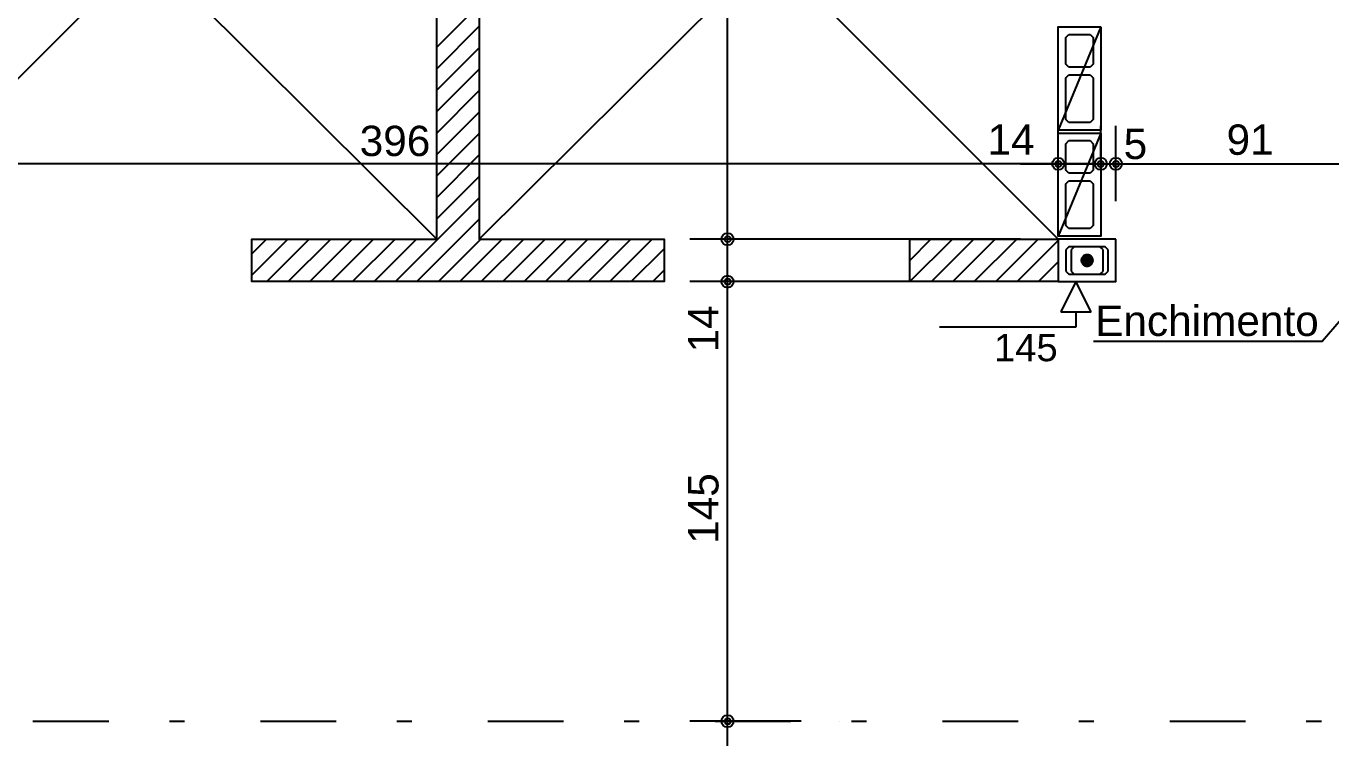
# Model space of a CAD drawing. Extents: x 0 to 119, y 0 to 84.
# Drawn here: x 31.32 to 39.93, y 55.22 to 59.91 of the extents above; entities that cross this region are included whole.
import ezdxf

# ---------------------------------------------------------------- set-up
doc = ezdxf.new("R2010")
doc.units = 0
doc.header["$MEASUREMENT"] = 0
doc.linetypes.add('ESTILO_TQS_0003', pattern=[1.5, 0.5, -0.4, 0.1, -0.5])
doc.linetypes.add('ESTILO_TQS_0005', pattern=[0.4, 0.3, -0.1])
for name, color, linetype in [('20', 1, 'CONTINUOUS'), ('27', 250, 'CONTINUOUS'), ('29', 9, 'CONTINUOUS'), ('3', 7, 'CONTINUOUS'), ('35', 255, 'CONTINUOUS')]:
    doc.layers.add(name, color=color, linetype=linetype)
doc.styles.add('TQS_ARIAL', font='arial.ttf')

msp = doc.modelspace()

# ---------------------------------------------------------------- linework, layer by layer
at = {"layer": '20', "color": 1, "linetype": 'Continuous'}
for p, q in [((38.249949, 58.22668), (38.149949, 58.02668)), ((38.349949, 58.02668), (38.249949, 58.22668)), ((38.149949, 58.02668), (38.349949, 58.02668)), ((38.249949, 58.02668), (38.249949, 57.92668)), ((38.249949, 57.92668), (37.349949, 57.92668))]:
    msp.add_line(p, q, dxfattribs=at)
at = {"layer": '20', "color": 1, "linetype": 'ESTILO_TQS_0003'}
msp.add_line((13.369188, 55.32668), (48.726188, 55.32668), dxfattribs=at)
at = {"layer": '27', "color": 250, "linetype": 'ESTILO_TQS_0005'}
for points in [[(38.34366, 59.85668), (38.36366, 59.83668), (38.36366, 59.66168), (38.34366, 59.64168), (38.20366, 59.64168), (38.18366, 59.66168), (38.18366, 59.83668), (38.20366, 59.85668), (38.34366, 59.85668)], [(38.34366, 59.59168), (38.36366, 59.57168), (38.36366, 59.29668), (38.34366, 59.27668), (38.20366, 59.27668), (38.18366, 59.29668), (38.18366, 59.57168), (38.20366, 59.59168), (38.34366, 59.59168)], [(38.34366, 59.15668), (38.36366, 59.13668), (38.36366, 58.96168), (38.34366, 58.94168), (38.20366, 58.94168), (38.18366, 58.96168), (38.18366, 59.13668), (38.20366, 59.15668), (38.34366, 59.15668)], [(38.34366, 58.89168), (38.36366, 58.87168), (38.36366, 58.59668), (38.34366, 58.57668), (38.20366, 58.57668), (38.18366, 58.59668), (38.18366, 58.87168), (38.20366, 58.89168), (38.34366, 58.89168)], [(38.46366, 58.43668), (38.44366, 58.45668), (38.20366, 58.45668), (38.18366, 58.43668), (38.18366, 58.29668), (38.20366, 58.27668), (38.44366, 58.27668), (38.46366, 58.29668), (38.46366, 58.43668)]]:
    msp.add_lwpolyline(points, dxfattribs=at)
at = {"layer": '29', "color": 9, "linetype": 'Continuous'}
for p, q in [((30.21366, 58.50668), (34.02366, 62.32668)), ((38.13366, 58.50668), (34.31366, 62.32668)), ((34.03366, 58.50668), (30.21366, 62.30668)), ((34.31366, 58.50668), (38.13366, 62.30668)), ((34.03366, 59.772347), (34.31366, 60.052347)), ((34.03366, 59.630925), (34.31366, 59.910925)), ((34.03366, 59.489504), (34.31366, 59.769504)), ((34.03366, 59.348083), (34.31366, 59.628083)), ((34.03366, 59.206661), (34.31366, 59.486661)), ((34.03366, 59.06524), (34.31366, 59.34524)), ((34.03366, 58.923819), (34.31366, 59.203819)), ((34.03366, 58.782397), (34.31366, 59.062397)), ((34.03366, 58.640976), (34.31366, 58.920976)), ((33.760785, 58.22668), (34.31366, 58.779555)), ((33.902207, 58.22668), (34.31366, 58.638133)), ((32.813618, 58.269462), (33.050836, 58.50668)), ((32.813618, 58.410883), (32.909415, 58.50668)), ((32.912257, 58.22668), (33.192257, 58.50668)), ((33.053679, 58.22668), (33.333679, 58.50668)), ((33.1951, 58.22668), (33.4751, 58.50668)), ((33.336521, 58.22668), (33.616521, 58.50668)), ((33.477943, 58.22668), (33.757943, 58.50668)), ((33.619364, 58.22668), (33.899364, 58.50668)), ((34.043628, 58.22668), (34.323628, 58.50668)), ((34.185049, 58.22668), (34.465049, 58.50668)), ((34.326471, 58.22668), (34.606471, 58.50668)), ((34.467892, 58.22668), (34.747892, 58.50668)), ((34.609314, 58.22668), (34.889314, 58.50668)), ((34.750735, 58.22668), (35.030735, 58.50668)), ((34.892156, 58.22668), (35.172156, 58.50668)), ((35.033578, 58.22668), (35.313578, 58.50668)), ((35.174999, 58.22668), (35.454999, 58.50668)), ((37.153702, 58.366906), (37.293477, 58.50668)), ((37.154898, 58.22668), (37.434898, 58.50668)), ((37.296319, 58.22668), (37.576319, 58.50668)), ((37.437741, 58.22668), (37.717741, 58.50668)), ((37.579162, 58.22668), (37.859162, 58.50668)), ((37.720583, 58.22668), (38.000583, 58.50668)), ((37.862005, 58.22668), (38.13366, 58.498335)), ((35.31642, 58.22668), (35.533702, 58.443962)), ((35.457842, 58.22668), (35.533702, 58.302541)), ((38.003426, 58.22668), (38.13366, 58.356914))]:
    msp.add_line(p, q, dxfattribs=at)
for points in [[(34.03366, 62.32668), (34.31366, 62.32668), (34.31366, 58.50668), (35.533702, 58.50668), (35.533702, 58.22668), (32.813618, 58.22668), (32.813618, 58.50668), (34.03366, 58.50668), (34.03366, 62.32668)], [(38.13366, 58.22668), (37.153702, 58.22668), (37.153702, 58.50668), (38.13366, 58.50668), (38.13366, 58.22668)]]:
    msp.add_lwpolyline(points, dxfattribs=at)
at = {"layer": '3', "color": 7, "linetype": 'Continuous'}
for p, q in [((38.41366, 59.90668), (38.13366, 59.22668)), ((38.41366, 59.20668), (38.13366, 58.52668)), ((38.23866, 58.45668), (38.21866, 58.43668)), ((38.40866, 58.45668), (38.23866, 58.45668)), ((38.42866, 58.43668), (38.40866, 58.45668)), ((38.21866, 58.43668), (38.21866, 58.29668)), ((38.42866, 58.29668), (38.42866, 58.43668)), ((38.21866, 58.29668), (38.23866, 58.27668)), ((38.40866, 58.27668), (38.42866, 58.29668)), ((38.23866, 58.27668), (38.40866, 58.27668))]:
    msp.add_line(p, q, dxfattribs=at)
for points in [[(38.41366, 59.90668), (38.41366, 59.22668), (38.13366, 59.22668), (38.13366, 59.90668), (38.41366, 59.90668)], [(38.41366, 59.20668), (38.41366, 58.52668), (38.13366, 58.52668), (38.13366, 59.20668), (38.41366, 59.20668)], [(38.51366, 58.50668), (38.13366, 58.50668), (38.13366, 58.22668), (38.51366, 58.22668), (38.51366, 58.50668)], [(38.32426, 58.36668), (38.324257, 58.366619), (38.324248, 58.366559), (38.324232, 58.3665), (38.324211, 58.366443), (38.324185, 58.366389), (38.324152, 58.366337), (38.324115, 58.366289), (38.324073, 58.366245), (38.324027, 58.366206), (38.323977, 58.366171), (38.323924, 58.366141), (38.323868, 58.366117), (38.32381, 58.366099), (38.323751, 58.366087), (38.32369, 58.366081), (38.32363, 58.366081), (38.323569, 58.366087), (38.32351, 58.366099), (38.323452, 58.366117), (38.323396, 58.366141), (38.323343, 58.366171), (38.323293, 58.366206), (38.323247, 58.366245), (38.323205, 58.366289), (38.323168, 58.366337), (38.323135, 58.366389), (38.323109, 58.366443), (38.323088, 58.3665), (38.323072, 58.366559), (38.323063, 58.366619), (38.32306, 58.36668), (38.36146, 58.36668), (38.361266, 58.370504), (38.360686, 58.374289), (38.359726, 58.377996), (38.358397, 58.381587), (38.35671, 58.385024), (38.354685, 58.388274), (38.352341, 58.391302), (38.349703, 58.394077), (38.346798, 58.396571), (38.343655, 58.398759), (38.340307, 58.400617), (38.336788, 58.402127), (38.333135, 58.403273), (38.329384, 58.404044), (38.325575, 58.404431), (38.321745, 58.404431), (38.317936, 58.404044), (38.314185, 58.403273), (38.310532, 58.402127), (38.307013, 58.400617), (38.303665, 58.398759), (38.300522, 58.396571), (38.297617, 58.394077), (38.294979, 58.391302), (38.292635, 58.388274), (38.29061, 58.385024), (38.288923, 58.381587), (38.287594, 58.377996), (38.286634, 58.374289), (38.286054, 58.370504), (38.28586, 58.36668), (38.32426, 58.36668)], [(38.32306, 58.36668), (38.323063, 58.366741), (38.323072, 58.366801), (38.323088, 58.36686), (38.323109, 58.366917), (38.323135, 58.366971), (38.323168, 58.367023), (38.323205, 58.367071), (38.323247, 58.367115), (38.323293, 58.367154), (38.323343, 58.367189), (38.323396, 58.367219), (38.323452, 58.367243), (38.32351, 58.367261), (38.323569, 58.367273), (38.32363, 58.367279), (38.32369, 58.367279), (38.323751, 58.367273), (38.32381, 58.367261), (38.323868, 58.367243), (38.323924, 58.367219), (38.323977, 58.367189), (38.324027, 58.367154), (38.324073, 58.367115), (38.324115, 58.367071), (38.324152, 58.367023), (38.324185, 58.366971), (38.324211, 58.366917), (38.324232, 58.36686), (38.324248, 58.366801), (38.324257, 58.366741), (38.32426, 58.36668), (38.28586, 58.36668), (38.286054, 58.362856), (38.286634, 58.359071), (38.287594, 58.355364), (38.288923, 58.351773), (38.29061, 58.348336), (38.292635, 58.345086), (38.294979, 58.342058), (38.297617, 58.339283), (38.300522, 58.336789), (38.303665, 58.334601), (38.307013, 58.332743), (38.310532, 58.331233), (38.314185, 58.330087), (38.317936, 58.329316), (38.321745, 58.328929), (38.325575, 58.328929), (38.329384, 58.329316), (38.333135, 58.330087), (38.336788, 58.331233), (38.340307, 58.332743), (38.343655, 58.334601), (38.346798, 58.336789), (38.349703, 58.339283), (38.352341, 58.342058), (38.354685, 58.345086), (38.35671, 58.348336), (38.358397, 58.351773), (38.359726, 58.355364), (38.360686, 58.359071), (38.361266, 58.362856), (38.36146, 58.36668), (38.32306, 58.36668)]]:
    msp.add_lwpolyline(points, dxfattribs=at)
msp.add_circle((38.32366, 58.36668), 0.0372, dxfattribs=at)
for points in [[(38.32426, 58.36668), (38.286054, 58.370504), (38.28586, 58.36668)], [(38.32306, 58.36668), (38.28586, 58.36668), (38.286054, 58.362856)], [(38.32426, 58.36668), (38.286634, 58.374289), (38.286054, 58.370504)], [(38.32306, 58.36668), (38.286054, 58.362856), (38.286634, 58.359071)], [(38.32426, 58.36668), (38.287594, 58.377996), (38.286634, 58.374289)], [(38.32306, 58.36668), (38.286634, 58.359071), (38.287594, 58.355364)], [(38.32426, 58.36668), (38.288923, 58.381587), (38.287594, 58.377996)], [(38.32306, 58.36668), (38.287594, 58.355364), (38.288923, 58.351773)], [(38.32426, 58.36668), (38.29061, 58.385024), (38.288923, 58.381587)], [(38.32306, 58.36668), (38.288923, 58.351773), (38.29061, 58.348336)], [(38.32426, 58.36668), (38.292635, 58.388274), (38.29061, 58.385024)], [(38.32306, 58.36668), (38.29061, 58.348336), (38.292635, 58.345086)], [(38.32426, 58.36668), (38.294979, 58.391302), (38.292635, 58.388274)], [(38.32306, 58.36668), (38.292635, 58.345086), (38.294979, 58.342058)], [(38.32426, 58.36668), (38.297617, 58.394077), (38.294979, 58.391302)], [(38.32306, 58.36668), (38.294979, 58.342058), (38.297617, 58.339283)], [(38.32426, 58.36668), (38.300522, 58.396571), (38.297617, 58.394077)], [(38.32306, 58.36668), (38.297617, 58.339283), (38.300522, 58.336789)], [(38.32426, 58.36668), (38.303665, 58.398759), (38.300522, 58.396571)], [(38.32306, 58.36668), (38.300522, 58.336789), (38.303665, 58.334601)], [(38.32426, 58.36668), (38.307013, 58.400617), (38.303665, 58.398759)], [(38.32306, 58.36668), (38.303665, 58.334601), (38.307013, 58.332743)], [(38.32426, 58.36668), (38.310532, 58.402127), (38.307013, 58.400617)], [(38.32306, 58.36668), (38.307013, 58.332743), (38.310532, 58.331233)], [(38.32426, 58.36668), (38.314185, 58.403273), (38.310532, 58.402127)], [(38.32306, 58.36668), (38.310532, 58.331233), (38.314185, 58.330087)], [(38.32426, 58.36668), (38.317936, 58.404044), (38.314185, 58.403273)], [(38.32306, 58.36668), (38.314185, 58.330087), (38.317936, 58.329316)], [(38.32426, 58.36668), (38.321745, 58.404431), (38.317936, 58.404044)], [(38.32306, 58.36668), (38.317936, 58.329316), (38.321745, 58.328929)], [(38.32426, 58.36668), (38.325575, 58.404431), (38.321745, 58.404431)], [(38.32306, 58.36668), (38.321745, 58.328929), (38.325575, 58.328929)], [(38.323293, 58.367154), (38.323088, 58.36686), (38.32306, 58.36668)], [(38.323293, 58.367154), (38.32306, 58.36668), (38.32306, 58.36668)], [(38.323293, 58.367154), (38.32306, 58.36668), (38.32306, 58.36668)], [(38.323293, 58.367154), (38.32306, 58.36668), (38.32306, 58.36668)], [(38.323293, 58.367154), (38.32306, 58.36668), (38.32306, 58.36668)], [(38.323293, 58.367154), (38.32306, 58.36668), (38.32306, 58.36668)], [(38.323293, 58.367154), (38.32306, 58.36668), (38.32306, 58.36668)], [(38.323293, 58.367154), (38.32306, 58.36668), (38.32306, 58.36668)], [(38.323293, 58.367154), (38.32306, 58.36668), (38.32306, 58.36668)], [(38.323293, 58.367154), (38.32306, 58.36668), (38.32306, 58.36668)], [(38.323293, 58.367154), (38.32306, 58.36668), (38.32306, 58.36668)], [(38.323293, 58.367154), (38.32306, 58.36668), (38.32306, 58.36668)], [(38.323293, 58.367154), (38.32306, 58.36668), (38.32306, 58.36668)], [(38.323293, 58.367154), (38.32306, 58.36668), (38.32306, 58.36668)], [(38.323293, 58.367154), (38.32306, 58.36668), (38.32306, 58.36668)], [(38.323293, 58.367154), (38.32306, 58.36668), (38.32306, 58.36668)], [(38.323293, 58.367154), (38.32306, 58.36668), (38.32306, 58.36668)], [(38.323293, 58.367154), (38.32306, 58.36668), (38.32306, 58.36668)], [(38.323293, 58.367154), (38.32306, 58.36668), (38.32306, 58.36668)], [(38.323293, 58.367154), (38.32306, 58.36668), (38.32306, 58.36668)], [(38.323293, 58.367154), (38.32306, 58.36668), (38.32306, 58.36668)], [(38.323293, 58.367154), (38.32306, 58.36668), (38.32306, 58.36668)], [(38.323293, 58.367154), (38.32306, 58.36668), (38.32306, 58.36668)], [(38.32306, 58.36668), (38.325575, 58.328929), (38.36146, 58.36668)], [(38.323293, 58.367154), (38.323135, 58.366971), (38.323088, 58.36686)], [(38.323293, 58.367154), (38.323168, 58.367023), (38.323135, 58.366971)], [(38.323293, 58.367154), (38.323205, 58.367071), (38.323168, 58.367023)], [(38.323293, 58.367154), (38.323247, 58.367115), (38.323205, 58.367071)], [(38.323293, 58.367154), (38.323293, 58.367154), (38.323247, 58.367115)], [(38.323293, 58.367154), (38.323247, 58.367115), (38.323247, 58.367115)], [(38.323293, 58.367154), (38.323293, 58.367154), (38.323293, 58.367154)], [(38.32426, 58.36668), (38.324027, 58.366206), (38.324027, 58.366206)], [(38.32426, 58.36668), (38.324027, 58.366206), (38.324027, 58.366206)], [(38.32426, 58.36668), (38.324027, 58.366206), (38.324073, 58.366245)], [(38.32426, 58.36668), (38.324073, 58.366245), (38.324073, 58.366245)], [(38.32426, 58.36668), (38.324073, 58.366245), (38.324115, 58.366289)], [(38.32426, 58.36668), (38.324115, 58.366289), (38.324152, 58.366337)], [(38.32426, 58.36668), (38.324152, 58.366337), (38.324185, 58.366389)], [(38.32426, 58.36668), (38.324185, 58.366389), (38.324232, 58.3665)], [(38.32426, 58.36668), (38.324232, 58.3665), (38.32426, 58.36668)], [(38.36146, 58.36668), (38.325575, 58.404431), (38.32426, 58.36668)], [(38.32426, 58.36668), (38.32426, 58.36668), (38.32426, 58.36668)], [(38.32426, 58.36668), (38.32426, 58.36668), (38.32426, 58.36668)], [(38.32426, 58.36668), (38.32426, 58.36668), (38.32426, 58.36668)], [(38.32426, 58.36668), (38.32426, 58.36668), (38.32426, 58.36668)], [(38.32426, 58.36668), (38.32426, 58.36668), (38.32426, 58.36668)], [(38.32426, 58.36668), (38.32426, 58.36668), (38.32426, 58.36668)], [(38.32426, 58.36668), (38.32426, 58.36668), (38.32426, 58.36668)], [(38.32426, 58.36668), (38.32426, 58.36668), (38.32426, 58.36668)], [(38.32426, 58.36668), (38.32426, 58.36668), (38.32426, 58.36668)], [(38.32426, 58.36668), (38.32426, 58.36668), (38.32426, 58.36668)], [(38.32426, 58.36668), (38.32426, 58.36668), (38.32426, 58.36668)], [(38.32426, 58.36668), (38.32426, 58.36668), (38.32426, 58.36668)], [(38.32426, 58.36668), (38.32426, 58.36668), (38.32426, 58.36668)], [(38.32426, 58.36668), (38.32426, 58.36668), (38.32426, 58.36668)], [(38.32426, 58.36668), (38.32426, 58.36668), (38.32426, 58.36668)], [(38.32426, 58.36668), (38.32426, 58.36668), (38.32426, 58.36668)], [(38.32426, 58.36668), (38.32426, 58.36668), (38.32426, 58.36668)], [(38.32426, 58.36668), (38.32426, 58.36668), (38.32426, 58.36668)], [(38.32426, 58.36668), (38.32426, 58.36668), (38.32426, 58.36668)], [(38.32426, 58.36668), (38.32426, 58.36668), (38.32426, 58.36668)], [(38.32426, 58.36668), (38.32426, 58.36668), (38.32426, 58.36668)], [(38.36146, 58.36668), (38.329384, 58.404044), (38.325575, 58.404431)], [(38.36146, 58.36668), (38.325575, 58.328929), (38.329384, 58.329316)], [(38.36146, 58.36668), (38.333135, 58.403273), (38.329384, 58.404044)], [(38.36146, 58.36668), (38.329384, 58.329316), (38.333135, 58.330087)], [(38.36146, 58.36668), (38.336788, 58.402127), (38.333135, 58.403273)], [(38.36146, 58.36668), (38.333135, 58.330087), (38.336788, 58.331233)], [(38.36146, 58.36668), (38.340307, 58.400617), (38.336788, 58.402127)], [(38.36146, 58.36668), (38.336788, 58.331233), (38.340307, 58.332743)], [(38.36146, 58.36668), (38.343655, 58.398759), (38.340307, 58.400617)], [(38.36146, 58.36668), (38.340307, 58.332743), (38.343655, 58.334601)], [(38.36146, 58.36668), (38.346798, 58.396571), (38.343655, 58.398759)], [(38.36146, 58.36668), (38.343655, 58.334601), (38.346798, 58.336789)], [(38.36146, 58.36668), (38.349703, 58.394077), (38.346798, 58.396571)], [(38.36146, 58.36668), (38.346798, 58.336789), (38.349703, 58.339283)], [(38.36146, 58.36668), (38.352341, 58.391302), (38.349703, 58.394077)], [(38.36146, 58.36668), (38.349703, 58.339283), (38.352341, 58.342058)], [(38.36146, 58.36668), (38.354685, 58.388274), (38.352341, 58.391302)], [(38.36146, 58.36668), (38.352341, 58.342058), (38.354685, 58.345086)], [(38.36146, 58.36668), (38.35671, 58.385024), (38.354685, 58.388274)], [(38.36146, 58.36668), (38.354685, 58.345086), (38.35671, 58.348336)], [(38.36146, 58.36668), (38.358397, 58.381587), (38.35671, 58.385024)], [(38.36146, 58.36668), (38.35671, 58.348336), (38.358397, 58.351773)], [(38.36146, 58.36668), (38.359726, 58.377996), (38.358397, 58.381587)], [(38.36146, 58.36668), (38.358397, 58.351773), (38.359726, 58.355364)], [(38.36146, 58.36668), (38.360686, 58.374289), (38.359726, 58.377996)], [(38.36146, 58.36668), (38.359726, 58.355364), (38.360686, 58.359071)], [(38.36146, 58.36668), (38.361266, 58.370504), (38.360686, 58.374289)], [(38.36146, 58.36668), (38.360686, 58.359071), (38.361266, 58.362856)]]:
    msp.add_solid(points, dxfattribs=at)
at = {"layer": '35', "color": 255, "linetype": 'Continuous'}
for p, q in [((35.95172, 58.25668), (35.95172, 62.57668)), ((38.13366, 58.959383), (38.13366, 59.253452)), ((38.13366, 58.959383), (38.13366, 59.253452)), ((38.41366, 58.973845), (38.41366, 59.253452)), ((38.41366, 58.973845), (38.41366, 59.253452)), ((38.51366, 58.75668), (38.51366, 59.253452)), ((38.51366, 58.75668), (38.51366, 59.253452)), ((38.38366, 59.003452), (29.96366, 59.003452)), ((37.88366, 59.003452), (38.66366, 59.003452)), ((38.16366, 59.003452), (38.76366, 59.003452)), ((38.26366, 59.003452), (40.583704, 59.003452)), ((35.95172, 57.97668), (35.95172, 58.75668)), ((38.41366, 58.723845), (38.41366, 58.723845)), ((38.41366, 58.723845), (38.41366, 58.723845)), ((38.13366, 58.709383), (38.13366, 58.709383)), ((38.13366, 58.709383), (38.13366, 58.709383)), ((37.88366, 58.50668), (35.70172, 58.50668)), ((37.88366, 58.50668), (35.70172, 58.50668)), ((35.95172, 55.07668), (35.95172, 58.47668)), ((38.13366, 58.50668), (38.13366, 58.50668)), ((38.13366, 58.50668), (38.13366, 58.50668)), ((38.51366, 58.50668), (38.51366, 58.50668)), ((38.51366, 58.50668), (38.51366, 58.50668)), ((37.88366, 58.22668), (35.70172, 58.22668)), ((37.88366, 58.22668), (35.70172, 58.22668)), ((38.13366, 58.22668), (38.13366, 58.22668)), ((38.13366, 58.22668), (38.13366, 58.22668)), ((35.95172, 53.45668), (35.95172, 55.57668)), ((36.437374, 55.32668), (35.70172, 55.32668)), ((36.437374, 55.32668), (35.70172, 55.32668)), ((36.687374, 55.32668), (36.687374, 55.32668)), ((36.687374, 55.32668), (36.687374, 55.32668))]:
    msp.add_line(p, q, dxfattribs=at)
msp.add_lwpolyline([(38.365087, 57.834368), (39.87521, 57.834368), (40.333704, 58.36668), (40.19667, 58.157583), (40.333704, 58.36668), (40.147221, 58.200175)], dxfattribs=at)
for centre, radius in [((38.13366, 59.003452), 0.04), ((38.13366, 59.003452), 0.04), ((38.13366, 59.003452), 0.02), ((38.13366, 59.003452), 0.02), ((38.41366, 59.003452), 0.04), ((38.41366, 59.003452), 0.04), ((38.41366, 59.003452), 0.02), ((38.41366, 59.003452), 0.02), ((38.51366, 59.003452), 0.04), ((38.51366, 59.003452), 0.04), ((38.51366, 59.003452), 0.02), ((38.51366, 59.003452), 0.02), ((35.95172, 58.50668), 0.04), ((35.95172, 58.50668), 0.04), ((35.95172, 58.50668), 0.02), ((35.95172, 58.50668), 0.02), ((35.95172, 58.22668), 0.04), ((35.95172, 58.22668), 0.04), ((35.95172, 58.22668), 0.02), ((35.95172, 58.22668), 0.02), ((35.95172, 55.32668), 0.04), ((35.95172, 55.32668), 0.04), ((35.95172, 55.32668), 0.02), ((35.95172, 55.32668), 0.02)]:
    msp.add_circle(centre, radius, dxfattribs=at)

# ---------------------------------------------------------------- texts
at = {"layer": '20', "color": 1, "linetype": 'ESTILO_TQS_0003', "style": 'TQS_ARIAL'}
msp.add_text('145', height=0.18, dxfattribs=at).set_placement((37.709949, 57.70168))
at = {"layer": '35', "color": 255, "linetype": 'Continuous', "style": 'TQS_ARIAL'}
for s, p in [('396', (33.524635, 59.055128)), ('14', (37.666993, 59.063452)), ('5', (38.564826, 59.035438)), ('91', (39.243682, 59.063452)), ('Enchimento', (38.376759, 57.868327))]:
    msp.add_text(s, height=0.2, dxfattribs=at).set_placement(p)
for s, p in [('14', (35.89172, 57.760013)), ('145', (35.89172, 56.49668))]:
    msp.add_text(s, height=0.2, rotation=90, dxfattribs=at).set_placement(p)

doc.saveas('drawing.dxf')
